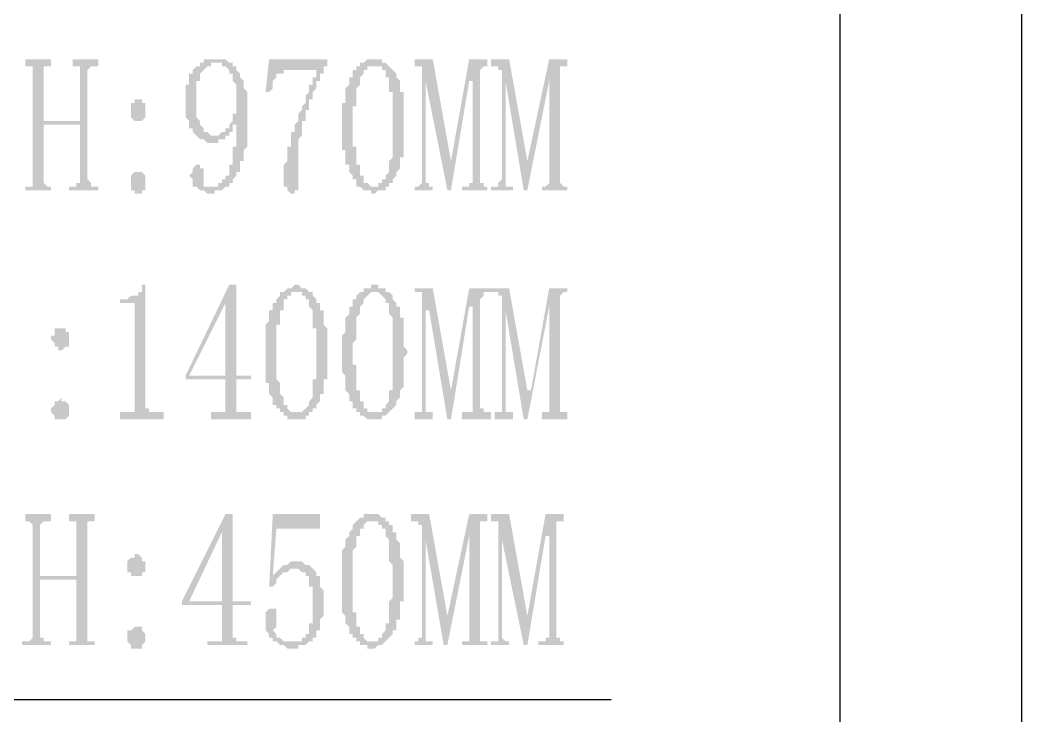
# Model space of a CAD drawing. Header units: inches. Extents: x 11 to 286, y 6 to 196.
# Drawn here: x 152.22 to 163.89, y 134.36 to 142.46 of the extents above; entities that cross this region are included whole.
import ezdxf

# ---------------------------------------------------------------- set-up
doc = ezdxf.new("R2010")
doc.units = ezdxf.units.IN
doc.header["$MEASUREMENT"] = 0
doc.layers.add('PDF_几何图形', color=7, linetype='Continuous')
doc.layers.add('PDF_实体填充', color=7, linetype='Continuous', true_color=0xffffff)

msp = doc.modelspace()

# ---------------------------------------------------------------- hatches: boundary and pattern name
at = {"layer": 'PDF_实体填充', "transparency": 33554559}
for points in [[(153.007, 140.603), (153.049, 140.561), (153.049, 140.518), (153.091, 140.518), (153.134, 140.518), (153.134, 140.476), (152.795, 140.476), (152.795, 140.518), (152.837, 140.518), (152.88, 140.518), (152.88, 140.561), (152.922, 140.561), (152.922, 140.603), (152.922, 141.238), (152.499, 141.238), (152.499, 140.603), (152.499, 140.561), (152.541, 140.518), (152.583, 140.518), (152.583, 140.476), (152.287, 140.476), (152.287, 140.518), (152.329, 140.518), (152.372, 140.518), (152.372, 140.561), (152.372, 140.603), (152.372, 141.873), (152.372, 141.915), (152.329, 141.915), (152.287, 141.915), (152.287, 142), (152.583, 142), (152.583, 141.915), (152.541, 141.915), (152.499, 141.915), (152.499, 141.873), (152.499, 141.28), (152.922, 141.28), (152.922, 141.873), (152.922, 141.915), (152.88, 141.915), (152.837, 141.915), (152.837, 142), (153.134, 142), (153.134, 141.915), (153.091, 141.915), (153.049, 141.915), (153.007, 141.873)], [(155.801, 141.915), (155.758, 141.915), (155.758, 141.873), (155.758, 141.831), (155.716, 141.831), (155.716, 141.788), (155.716, 141.746), (155.674, 141.746), (155.674, 141.704), (155.674, 141.661), (155.631, 141.619), (155.631, 141.577), (155.631, 141.534), (155.589, 141.534), (155.589, 141.492), (155.589, 141.45), (155.589, 141.407), (155.547, 141.407), (155.547, 141.365), (155.547, 141.323), (155.547, 141.28), (155.504, 141.28), (155.504, 141.238), (155.504, 141.196), (155.504, 141.153), (155.504, 141.111), (155.462, 141.069), (155.462, 141.026), (155.462, 140.984), (155.462, 140.942), (155.462, 140.899), (155.462, 140.857), (155.462, 140.815), (155.462, 140.772), (155.462, 140.73), (155.462, 140.688), (155.462, 140.645), (155.462, 140.603), (155.462, 140.561), (155.462, 140.518), (155.462, 140.476), (155.42, 140.476), (155.42, 140.434), (155.377, 140.434), (155.335, 140.476), (155.335, 140.518), (155.293, 140.518), (155.293, 140.561), (155.293, 140.603), (155.293, 140.645), (155.293, 140.688), (155.293, 140.73), (155.293, 140.772), (155.335, 140.815), (155.335, 140.857), (155.335, 140.899), (155.335, 140.942), (155.335, 140.984), (155.377, 140.984), (155.377, 141.026), (155.377, 141.069), (155.377, 141.111), (155.377, 141.153), (155.42, 141.153), (155.42, 141.196), (155.42, 141.238), (155.462, 141.28), (155.462, 141.323), (155.462, 141.365), (155.504, 141.407), (155.504, 141.45), (155.547, 141.492), (155.547, 141.534), (155.547, 141.577), (155.589, 141.619), (155.589, 141.661), (155.589, 141.704), (155.631, 141.704), (155.631, 141.746), (155.631, 141.788), (155.674, 141.788), (155.674, 141.831), (155.674, 141.873), (155.335, 141.873), (155.293, 141.873), (155.293, 141.831), (155.25, 141.831), (155.208, 141.831), (155.208, 141.788), (155.166, 141.746), (155.166, 141.704), (155.166, 141.661), (155.123, 141.619), (155.081, 141.619), (155.123, 142), (155.801, 142)], [(157.579, 140.603), (157.579, 140.561), (157.621, 140.561), (157.621, 140.518), (157.663, 140.518), (157.663, 140.476), (157.367, 140.476), (157.367, 140.518), (157.409, 140.518), (157.452, 140.518), (157.452, 140.561), (157.494, 140.561), (157.494, 140.603), (157.494, 141.746), (157.452, 141.746), (157.24, 140.476), (157.198, 140.476), (156.944, 141.746), (156.944, 140.603), (156.944, 140.561), (156.986, 140.561), (156.986, 140.518), (157.028, 140.518), (157.028, 140.476), (156.817, 140.476), (156.817, 140.518), (156.859, 140.518), (156.901, 140.561), (156.901, 140.603), (156.901, 141.873), (156.901, 141.915), (156.859, 141.915), (156.817, 141.915), (156.817, 142), (157.028, 142), (157.24, 140.815), (157.452, 142), (157.663, 142), (157.663, 141.915), (157.621, 141.915), (157.579, 141.873)], [(158.51, 140.603), (158.51, 140.561), (158.552, 140.518), (158.595, 140.518), (158.595, 140.476), (158.298, 140.476), (158.298, 140.518), (158.341, 140.518), (158.383, 140.561), (158.383, 140.603), (158.383, 141.746), (158.129, 140.476), (158.087, 140.476), (157.875, 141.746), (157.875, 140.603), (157.875, 140.561), (157.875, 140.518), (157.917, 140.518), (157.96, 140.518), (157.96, 140.476), (157.706, 140.476), (157.706, 140.518), (157.748, 140.518), (157.79, 140.518), (157.79, 140.561), (157.833, 140.603), (157.833, 141.873), (157.79, 141.873), (157.79, 141.915), (157.748, 141.915), (157.706, 141.915), (157.706, 142), (157.917, 142), (158.129, 140.815), (158.383, 142), (158.595, 142), (158.595, 141.915), (158.552, 141.915), (158.51, 141.915), (158.51, 141.873)], [(153.684, 139.375), (153.684, 138.021), (153.684, 137.978), (153.684, 137.936), (153.726, 137.936), (153.726, 137.894), (153.769, 137.894), (153.811, 137.894), (153.896, 137.894), (153.896, 137.809), (153.388, 137.809), (153.388, 137.894), (153.43, 137.894), (153.472, 137.894), (153.515, 137.894), (153.557, 137.894), (153.557, 137.936), (153.557, 137.978), (153.557, 138.021), (153.557, 139.079), (153.557, 139.121), (153.557, 139.164), (153.515, 139.164), (153.388, 139.164), (153.388, 139.206), (153.43, 139.206), (153.472, 139.206), (153.515, 139.248), (153.557, 139.248), (153.599, 139.248), (153.599, 139.291), (153.642, 139.291), (153.642, 139.333), (153.642, 139.375)], [(157.579, 137.936), (157.621, 137.936), (157.621, 137.894), (157.663, 137.894), (157.706, 137.894), (157.706, 137.809), (157.367, 137.809), (157.367, 137.894), (157.409, 137.894), (157.452, 137.894), (157.494, 137.894), (157.494, 137.936), (157.494, 139.121), (157.452, 139.121), (157.24, 137.809), (157.198, 137.809), (156.986, 139.079), (156.944, 139.079), (156.944, 137.936), (156.944, 137.894), (156.986, 137.894), (157.028, 137.894), (157.028, 137.809), (156.817, 137.809), (156.817, 137.894), (156.859, 137.894), (156.901, 137.894), (156.901, 137.936), (156.901, 139.206), (156.901, 139.248), (156.901, 139.291), (156.859, 139.291), (156.817, 139.291), (156.817, 139.333), (157.028, 139.333), (157.24, 138.148), (157.452, 139.333), (157.706, 139.333), (157.706, 139.291), (157.663, 139.291), (157.621, 139.291), (157.621, 139.248), (157.579, 139.206)], [(158.51, 137.936), (158.51, 137.894), (158.552, 137.894), (158.595, 137.894), (158.595, 137.809), (158.298, 137.809), (158.298, 137.894), (158.341, 137.894), (158.383, 137.894), (158.383, 137.936), (158.383, 139.121), (158.129, 137.809), (158.087, 137.809), (157.875, 139.079), (157.875, 137.936), (157.875, 137.894), (157.917, 137.894), (157.96, 137.894), (157.96, 137.809), (157.748, 137.809), (157.748, 137.894), (157.79, 137.894), (157.833, 137.894), (157.833, 137.936), (157.833, 139.206), (157.833, 139.248), (157.79, 139.248), (157.79, 139.291), (157.748, 139.291), (157.706, 139.291), (157.706, 139.333), (157.917, 139.333), (158.129, 138.148), (158.171, 138.148), (158.383, 139.333), (158.595, 139.333), (158.595, 139.291), (158.552, 139.291), (158.51, 139.248), (158.51, 139.206)], [(153.007, 135.311), (153.007, 135.269), (153.007, 135.227), (153.049, 135.227), (153.091, 135.227), (153.091, 135.184), (152.795, 135.184), (152.795, 135.227), (152.837, 135.227), (152.88, 135.227), (152.88, 135.269), (152.88, 135.311), (152.88, 135.946), (152.456, 135.946), (152.456, 135.311), (152.456, 135.269), (152.499, 135.269), (152.499, 135.227), (152.541, 135.227), (152.583, 135.227), (152.583, 135.184), (152.245, 135.184), (152.245, 135.227), (152.287, 135.227), (152.329, 135.227), (152.372, 135.269), (152.372, 135.311), (152.372, 136.581), (152.329, 136.624), (152.287, 136.624), (152.287, 136.708), (152.583, 136.708), (152.583, 136.624), (152.541, 136.624), (152.499, 136.624), (152.456, 136.581), (152.456, 135.989), (152.88, 135.989), (152.88, 136.581), (152.88, 136.624), (152.837, 136.624), (152.795, 136.624), (152.795, 136.708), (153.091, 136.708), (153.091, 136.624), (153.049, 136.624), (153.007, 136.624), (153.007, 136.581)], [(155.462, 136.158), (155.504, 136.158), (155.547, 136.116), (155.589, 136.116), (155.631, 136.073), (155.674, 136.031), (155.674, 135.989), (155.716, 135.989), (155.716, 135.946), (155.716, 135.904), (155.716, 135.862), (155.758, 135.819), (155.758, 135.777), (155.758, 135.735), (155.758, 135.692), (155.758, 135.65), (155.758, 135.608), (155.758, 135.565), (155.758, 135.523), (155.716, 135.481), (155.716, 135.438), (155.716, 135.396), (155.716, 135.354), (155.674, 135.354), (155.674, 135.311), (155.674, 135.269), (155.631, 135.269), (155.631, 135.227), (155.589, 135.227), (155.547, 135.184), (155.504, 135.184), (155.462, 135.184), (155.462, 135.142), (155.42, 135.142), (155.377, 135.142), (155.335, 135.142), (155.293, 135.184), (155.25, 135.184), (155.208, 135.227), (155.166, 135.227), (155.166, 135.269), (155.123, 135.269), (155.123, 135.311), (155.081, 135.354), (155.081, 135.396), (155.081, 135.438), (155.081, 135.481), (155.081, 135.523), (155.081, 135.565), (155.123, 135.608), (155.166, 135.608), (155.208, 135.608), (155.208, 135.565), (155.208, 135.523), (155.208, 135.481), (155.208, 135.438), (155.208, 135.396), (155.166, 135.354), (155.208, 135.311), (155.208, 135.269), (155.25, 135.269), (155.293, 135.227), (155.335, 135.227), (155.377, 135.227), (155.42, 135.227), (155.462, 135.227), (155.504, 135.227), (155.504, 135.269), (155.547, 135.269), (155.547, 135.311), (155.589, 135.311), (155.589, 135.354), (155.589, 135.396), (155.589, 135.438), (155.631, 135.438), (155.631, 135.481), (155.631, 135.523), (155.631, 135.565), (155.631, 135.608), (155.631, 135.65), (155.631, 135.692), (155.631, 135.735), (155.631, 135.777), (155.631, 135.819), (155.631, 135.862), (155.589, 135.862), (155.589, 135.904), (155.589, 135.946), (155.589, 135.989), (155.547, 135.989), (155.547, 136.031), (155.504, 136.031), (155.462, 136.073), (155.42, 136.073), (155.377, 136.073), (155.335, 136.031), (155.293, 136.031), (155.25, 135.989), (155.208, 135.946), (155.208, 135.904), (155.166, 135.862), (155.123, 135.862), (155.166, 136.708), (155.716, 136.708), (155.716, 136.539), (155.208, 136.539), (155.166, 135.989), (155.208, 136.031), (155.25, 136.073), (155.293, 136.116), (155.335, 136.116), (155.377, 136.158), (155.42, 136.158)], [(157.579, 135.311), (157.579, 135.269), (157.579, 135.227), (157.621, 135.227), (157.663, 135.227), (157.663, 135.184), (157.367, 135.184), (157.367, 135.227), (157.409, 135.227), (157.452, 135.227), (157.452, 135.269), (157.452, 135.311), (157.452, 136.454), (157.198, 135.184), (157.155, 135.184), (156.944, 136.412), (156.944, 135.311), (156.944, 135.269), (156.944, 135.227), (156.986, 135.227), (157.028, 135.227), (157.028, 135.184), (156.817, 135.184), (156.817, 135.227), (156.859, 135.227), (156.859, 135.269), (156.901, 135.269), (156.901, 135.311), (156.901, 136.581), (156.859, 136.581), (156.859, 136.624), (156.817, 136.624), (156.774, 136.624), (156.774, 136.708), (156.986, 136.708), (157.198, 135.523), (157.452, 136.708), (157.663, 136.708), (157.663, 136.624), (157.621, 136.624), (157.579, 136.624), (157.579, 136.581)], [(158.468, 135.311), (158.468, 135.269), (158.51, 135.269), (158.51, 135.227), (158.552, 135.227), (158.552, 135.184), (158.256, 135.184), (158.256, 135.227), (158.298, 135.227), (158.341, 135.227), (158.341, 135.269), (158.383, 135.269), (158.383, 135.311), (158.383, 136.454), (158.341, 136.454), (158.129, 135.184), (158.087, 135.184), (157.833, 136.412), (157.833, 135.311), (157.833, 135.269), (157.875, 135.227), (157.917, 135.227), (157.917, 135.184), (157.706, 135.184), (157.706, 135.227), (157.748, 135.227), (157.79, 135.227), (157.79, 135.269), (157.79, 135.311), (157.79, 136.581), (157.79, 136.624), (157.748, 136.624), (157.706, 136.624), (157.706, 136.708), (157.917, 136.708), (158.129, 135.523), (158.341, 136.708), (158.552, 136.708), (158.552, 136.624), (158.51, 136.624), (158.468, 136.624), (158.468, 136.581)]]:
    msp.add_hatch(color=7, dxfattribs=at).paths.add_polyline_path(points, flags=0)
h = msp.add_hatch(color=7, dxfattribs=at)
h.paths.add_polyline_path([(154.277, 141.534), (154.277, 141.492), (154.277, 141.45), (154.277, 141.45), (154.277, 141.407), (154.277, 141.407), (154.277, 141.365), (154.277, 141.365), (154.277, 141.323), (154.277, 141.323), (154.319, 141.28), (154.319, 141.28), (154.319, 141.238), (154.319, 141.238), (154.319, 141.238), (154.361, 141.196), (154.361, 141.196), (154.361, 141.153), (154.361, 141.153), (154.404, 141.153), (154.404, 141.153), (154.446, 141.111), (154.446, 141.111), (154.446, 141.111), (154.488, 141.111), (154.488, 141.111), (154.488, 141.111), (154.531, 141.111), (154.531, 141.111), (154.531, 141.111), (154.573, 141.153), (154.573, 141.153), (154.573, 141.153), (154.615, 141.153), (154.615, 141.196), (154.615, 141.196), (154.658, 141.196), (154.658, 141.238), (154.658, 141.238), (154.7, 141.28), (154.7, 141.28), (154.7, 141.323), (154.7, 141.323), (154.7, 141.365), (154.742, 141.365), (154.742, 141.407), (154.742, 141.407), (154.742, 141.407), (154.742, 141.45), (154.742, 141.45), (154.742, 141.492), (154.742, 141.492), (154.742, 141.534), (154.742, 141.534), (154.742, 141.577), (154.742, 141.619), (154.742, 141.619), (154.742, 141.661), (154.742, 141.661), (154.742, 141.704), (154.742, 141.704), (154.7, 141.746), (154.7, 141.746), (154.7, 141.788), (154.7, 141.788), (154.7, 141.788), (154.7, 141.831), (154.658, 141.831), (154.658, 141.873), (154.658, 141.873), (154.658, 141.873), (154.615, 141.915), (154.615, 141.915), (154.615, 141.915), (154.573, 141.915), (154.573, 141.915), (154.573, 141.958), (154.531, 141.958), (154.531, 141.958), (154.488, 141.958), (154.488, 141.958), (154.446, 141.958), (154.446, 141.915), (154.446, 141.915), (154.404, 141.915), (154.404, 141.915), (154.404, 141.915), (154.361, 141.873), (154.361, 141.873), (154.361, 141.873), (154.319, 141.831), (154.319, 141.831), (154.319, 141.831), (154.319, 141.831), (154.319, 141.788), (154.319, 141.788), (154.319, 141.746), (154.277, 141.746), (154.277, 141.704), (154.277, 141.704), (154.277, 141.661), (154.277, 141.661), (154.277, 141.619), (154.277, 141.619), (154.277, 141.577), (154.277, 141.534), (154.277, 141.534), (154.277, 141.534), (154.277, 141.534)], flags=0)
h.paths.add_polyline_path([(154.446, 141.026), (154.446, 141.026), (154.404, 141.026), (154.404, 141.026), (154.404, 141.026), (154.361, 141.069), (154.361, 141.069), (154.319, 141.069), (154.319, 141.069), (154.319, 141.069), (154.277, 141.111), (154.277, 141.111), (154.277, 141.111), (154.234, 141.153), (154.234, 141.153), (154.234, 141.153), (154.234, 141.153), (154.234, 141.196), (154.192, 141.196), (154.192, 141.196), (154.192, 141.238), (154.192, 141.238), (154.192, 141.28), (154.192, 141.28), (154.15, 141.323), (154.15, 141.323), (154.15, 141.365), (154.15, 141.365), (154.15, 141.407), (154.15, 141.407), (154.15, 141.45), (154.15, 141.492), (154.15, 141.492), (154.15, 141.492), (154.15, 141.534), (154.15, 141.577), (154.15, 141.577), (154.15, 141.619), (154.15, 141.619), (154.15, 141.661), (154.15, 141.661), (154.15, 141.704), (154.192, 141.704), (154.192, 141.746), (154.192, 141.746), (154.192, 141.788), (154.192, 141.788), (154.192, 141.831), (154.234, 141.831), (154.234, 141.831), (154.234, 141.873), (154.234, 141.873), (154.234, 141.873), (154.277, 141.915), (154.277, 141.915), (154.277, 141.915), (154.319, 141.915), (154.319, 141.958), (154.319, 141.958), (154.361, 141.958), (154.361, 141.958), (154.361, 142), (154.404, 142), (154.404, 142), (154.446, 142), (154.446, 142), (154.488, 142), (154.488, 142), (154.488, 142), (154.531, 142), (154.531, 142), (154.573, 142), (154.573, 142), (154.573, 142), (154.615, 142), (154.615, 142), (154.658, 141.958), (154.658, 141.958), (154.658, 141.958), (154.7, 141.958), (154.7, 141.915), (154.7, 141.915), (154.742, 141.915), (154.742, 141.873), (154.742, 141.873), (154.742, 141.873), (154.785, 141.831), (154.785, 141.831), (154.785, 141.831), (154.785, 141.788), (154.785, 141.788), (154.827, 141.746), (154.827, 141.746), (154.827, 141.746), (154.827, 141.704), (154.827, 141.704), (154.827, 141.661), (154.827, 141.661), (154.869, 141.619), (154.869, 141.619), (154.869, 141.577), (154.869, 141.577), (154.869, 141.534), (154.869, 141.534), (154.869, 141.492), (154.869, 141.45), (154.869, 141.45), (154.869, 141.407), (154.869, 141.407), (154.869, 141.365), (154.869, 141.323), (154.869, 141.323), (154.869, 141.28), (154.869, 141.28), (154.869, 141.238), (154.869, 141.196), (154.869, 141.196), (154.869, 141.153), (154.869, 141.153), (154.869, 141.111), (154.869, 141.069), (154.869, 141.069), (154.869, 141.026), (154.869, 141.026), (154.869, 140.984), (154.869, 140.984), (154.827, 140.942), (154.827, 140.942), (154.827, 140.899), (154.827, 140.899), (154.827, 140.857), (154.827, 140.857), (154.827, 140.815), (154.827, 140.815), (154.785, 140.815), (154.785, 140.772), (154.785, 140.772), (154.785, 140.73), (154.785, 140.73), (154.785, 140.688), (154.785, 140.688), (154.742, 140.688), (154.742, 140.645), (154.742, 140.645), (154.7, 140.603), (154.7, 140.603), (154.7, 140.603), (154.7, 140.561), (154.658, 140.561), (154.658, 140.561), (154.658, 140.518), (154.615, 140.518), (154.615, 140.518), (154.615, 140.518), (154.573, 140.476), (154.573, 140.476), (154.573, 140.476), (154.531, 140.476), (154.531, 140.476), (154.488, 140.476), (154.488, 140.476), (154.488, 140.434), (154.446, 140.434), (154.446, 140.434), (154.446, 140.434), (154.404, 140.434), (154.404, 140.434), (154.361, 140.476), (154.361, 140.476), (154.361, 140.476), (154.319, 140.476), (154.319, 140.476), (154.319, 140.476), (154.277, 140.518), (154.277, 140.518), (154.277, 140.518), (154.234, 140.518), (154.234, 140.561), (154.234, 140.561), (154.234, 140.603), (154.234, 140.603), (154.192, 140.645), (154.192, 140.645), (154.192, 140.645), (154.234, 140.688), (154.234, 140.688), (154.234, 140.73), (154.234, 140.73), (154.234, 140.73), (154.234, 140.73), (154.277, 140.772), (154.277, 140.772), (154.319, 140.772), (154.319, 140.73), (154.319, 140.73), (154.361, 140.73), (154.361, 140.688), (154.361, 140.688), (154.361, 140.645), (154.361, 140.645), (154.361, 140.603), (154.361, 140.603), (154.361, 140.561), (154.361, 140.561), (154.361, 140.561), (154.361, 140.518), (154.404, 140.518), (154.404, 140.518), (154.446, 140.518), (154.446, 140.518), (154.446, 140.518), (154.446, 140.518), (154.488, 140.518), (154.488, 140.518), (154.531, 140.518), (154.531, 140.518), (154.531, 140.561), (154.573, 140.561), (154.573, 140.561), (154.573, 140.561), (154.573, 140.603), (154.615, 140.603), (154.615, 140.645), (154.615, 140.645), (154.658, 140.645), (154.658, 140.688), (154.658, 140.688), (154.658, 140.688), (154.658, 140.73), (154.658, 140.73), (154.658, 140.73), (154.658, 140.772), (154.7, 140.772), (154.7, 140.815), (154.7, 140.815), (154.7, 140.857), (154.7, 140.857), (154.7, 140.857), (154.7, 140.899), (154.7, 140.899), (154.7, 140.942), (154.7, 140.984), (154.742, 140.984), (154.742, 141.026), (154.742, 141.026), (154.742, 141.069), (154.742, 141.069), (154.742, 141.111), (154.742, 141.153), (154.742, 141.153), (154.742, 141.196), (154.742, 141.238), (154.742, 141.238), (154.742, 141.28), (154.742, 141.28), (154.742, 141.238), (154.7, 141.238), (154.7, 141.196), (154.7, 141.196), (154.7, 141.153), (154.658, 141.153), (154.658, 141.153), (154.658, 141.111), (154.658, 141.111), (154.615, 141.111), (154.615, 141.069), (154.615, 141.069), (154.573, 141.069), (154.573, 141.069), (154.531, 141.069), (154.531, 141.026), (154.531, 141.026), (154.488, 141.026), (154.488, 141.026), (154.446, 141.026), (154.446, 141.026), (154.446, 141.026)], flags=0)
h = msp.add_hatch(color=7, dxfattribs=at)
h.paths.add_polyline_path([(156.351, 141.915), (156.309, 141.915), (156.309, 141.915), (156.309, 141.915), (156.266, 141.915), (156.266, 141.915), (156.266, 141.915), (156.266, 141.873), (156.224, 141.873), (156.224, 141.873), (156.224, 141.831), (156.224, 141.831), (156.182, 141.788), (156.182, 141.746), (156.182, 141.746), (156.182, 141.746), (156.182, 141.704), (156.182, 141.704), (156.139, 141.661), (156.139, 141.661), (156.139, 141.619), (156.139, 141.619), (156.139, 141.619), (156.139, 141.577), (156.139, 141.577), (156.139, 141.534), (156.139, 141.492), (156.139, 141.492), (156.139, 141.45), (156.097, 141.45), (156.097, 141.407), (156.097, 141.407), (156.097, 141.365), (156.097, 141.365), (156.097, 141.323), (156.097, 141.28), (156.097, 141.28), (156.097, 141.238), (156.097, 141.238), (156.097, 141.196), (156.097, 141.196), (156.097, 141.153), (156.097, 141.111), (156.097, 141.111), (156.097, 141.069), (156.097, 141.026), (156.097, 141.026), (156.097, 140.984), (156.139, 140.984), (156.139, 140.942), (156.139, 140.942), (156.139, 140.899), (156.139, 140.899), (156.139, 140.857), (156.139, 140.857), (156.139, 140.815), (156.139, 140.815), (156.139, 140.772), (156.139, 140.772), (156.182, 140.772), (156.182, 140.73), (156.182, 140.73), (156.182, 140.73), (156.182, 140.688), (156.182, 140.645), (156.224, 140.645), (156.224, 140.603), (156.224, 140.603), (156.224, 140.561), (156.266, 140.561), (156.266, 140.561), (156.266, 140.561), (156.309, 140.518), (156.309, 140.518), (156.309, 140.518), (156.351, 140.518), (156.351, 140.518), (156.351, 140.518), (156.351, 140.518), (156.393, 140.518), (156.393, 140.518), (156.393, 140.561), (156.436, 140.561), (156.436, 140.561), (156.436, 140.603), (156.478, 140.603), (156.478, 140.603), (156.478, 140.645), (156.478, 140.645), (156.52, 140.688), (156.52, 140.73), (156.52, 140.73), (156.52, 140.73), (156.52, 140.772), (156.52, 140.772), (156.52, 140.815), (156.52, 140.815), (156.52, 140.815), (156.563, 140.857), (156.563, 140.857), (156.563, 140.899), (156.563, 140.899), (156.563, 140.942), (156.563, 140.942), (156.563, 140.984), (156.563, 141.026), (156.563, 141.026), (156.563, 141.069), (156.563, 141.069), (156.563, 141.111), (156.563, 141.153), (156.563, 141.153), (156.563, 141.196), (156.563, 141.238), (156.563, 141.238), (156.563, 141.28), (156.563, 141.28), (156.563, 141.323), (156.563, 141.323), (156.563, 141.365), (156.563, 141.407), (156.563, 141.407), (156.563, 141.45), (156.563, 141.45), (156.563, 141.492), (156.563, 141.492), (156.563, 141.534), (156.563, 141.534), (156.563, 141.577), (156.563, 141.577), (156.563, 141.619), (156.52, 141.619), (156.52, 141.661), (156.52, 141.661), (156.52, 141.704), (156.52, 141.704), (156.52, 141.746), (156.52, 141.746), (156.52, 141.746), (156.52, 141.788), (156.478, 141.788), (156.478, 141.831), (156.478, 141.831), (156.478, 141.873), (156.436, 141.873), (156.436, 141.873), (156.436, 141.915), (156.436, 141.915), (156.393, 141.915), (156.393, 141.915), (156.393, 141.915), (156.351, 141.915), (156.351, 141.915), (156.351, 141.915), (156.351, 141.915)], flags=0)
h.paths.add_polyline_path([(156.351, 140.434), (156.309, 140.434), (156.309, 140.434), (156.309, 140.476), (156.266, 140.476), (156.266, 140.476), (156.266, 140.476), (156.224, 140.476), (156.224, 140.476), (156.182, 140.518), (156.182, 140.518), (156.182, 140.518), (156.139, 140.518), (156.139, 140.561), (156.139, 140.561), (156.139, 140.603), (156.097, 140.603), (156.097, 140.645), (156.097, 140.645), (156.097, 140.645), (156.055, 140.688), (156.055, 140.688), (156.055, 140.688), (156.055, 140.73), (156.055, 140.73), (156.055, 140.772), (156.012, 140.772), (156.012, 140.815), (156.012, 140.815), (156.012, 140.815), (156.012, 140.857), (156.012, 140.857), (156.012, 140.899), (156.012, 140.899), (156.012, 140.942), (155.97, 140.942), (155.97, 140.984), (155.97, 141.026), (155.97, 141.026), (155.97, 141.069), (155.97, 141.069), (155.97, 141.111), (155.97, 141.153), (155.97, 141.153), (155.97, 141.196), (155.97, 141.196), (155.97, 141.238), (155.97, 141.28), (155.97, 141.28), (155.97, 141.323), (155.97, 141.323), (155.97, 141.365), (155.97, 141.407), (155.97, 141.407), (155.97, 141.45), (155.97, 141.45), (155.97, 141.492), (156.012, 141.492), (156.012, 141.534), (156.012, 141.534), (156.012, 141.577), (156.012, 141.577), (156.012, 141.619), (156.012, 141.619), (156.012, 141.661), (156.012, 141.661), (156.055, 141.704), (156.055, 141.704), (156.055, 141.746), (156.055, 141.746), (156.055, 141.746), (156.055, 141.788), (156.097, 141.788), (156.097, 141.831), (156.097, 141.831), (156.097, 141.873), (156.139, 141.873), (156.139, 141.873), (156.139, 141.915), (156.182, 141.915), (156.182, 141.915), (156.182, 141.958), (156.182, 141.958), (156.224, 141.958), (156.224, 141.958), (156.266, 142), (156.266, 142), (156.266, 142), (156.309, 142), (156.309, 142), (156.309, 142), (156.351, 142), (156.351, 142), (156.393, 142), (156.393, 142), (156.393, 142), (156.436, 142), (156.436, 142), (156.436, 141.958), (156.478, 141.958), (156.478, 141.958), (156.478, 141.958), (156.52, 141.915), (156.52, 141.915), (156.52, 141.915), (156.563, 141.873), (156.563, 141.873), (156.563, 141.873), (156.605, 141.831), (156.605, 141.831), (156.605, 141.788), (156.605, 141.788), (156.605, 141.788), (156.647, 141.746), (156.647, 141.746), (156.647, 141.704), (156.647, 141.704), (156.647, 141.661), (156.647, 141.661), (156.647, 141.661), (156.647, 141.619), (156.69, 141.619), (156.69, 141.577), (156.69, 141.577), (156.69, 141.534), (156.69, 141.534), (156.69, 141.492), (156.69, 141.45), (156.69, 141.45), (156.69, 141.407), (156.69, 141.407), (156.69, 141.365), (156.69, 141.323), (156.69, 141.323), (156.69, 141.28), (156.69, 141.28), (156.69, 141.238), (156.69, 141.238), (156.69, 141.196), (156.69, 141.196), (156.69, 141.153), (156.69, 141.111), (156.69, 141.111), (156.69, 141.069), (156.69, 141.069), (156.69, 141.026), (156.69, 140.984), (156.69, 140.984), (156.69, 140.942), (156.69, 140.942), (156.69, 140.899), (156.69, 140.899), (156.69, 140.857), (156.647, 140.857), (156.647, 140.815), (156.647, 140.815), (156.647, 140.772), (156.647, 140.772), (156.647, 140.73), (156.647, 140.73), (156.647, 140.73), (156.605, 140.688), (156.605, 140.688), (156.605, 140.688), (156.605, 140.645), (156.605, 140.645), (156.563, 140.603), (156.563, 140.603), (156.563, 140.603), (156.563, 140.561), (156.52, 140.561), (156.52, 140.518), (156.52, 140.518), (156.478, 140.518), (156.478, 140.518), (156.478, 140.476), (156.436, 140.476), (156.436, 140.476), (156.436, 140.476), (156.393, 140.476), (156.393, 140.476), (156.351, 140.434), (156.351, 140.434), (156.351, 140.434), (156.351, 140.434), (156.351, 140.434)], flags=0)
h = msp.add_hatch(color=7, dxfattribs=at)
h.paths.add_polyline_path([(153.684, 141.407), (153.684, 141.365), (153.684, 141.365), (153.684, 141.323), (153.684, 141.323), (153.684, 141.323), (153.642, 141.28), (153.642, 141.28), (153.642, 141.28), (153.599, 141.28), (153.599, 141.28), (153.599, 141.28), (153.557, 141.28), (153.557, 141.28), (153.515, 141.323), (153.515, 141.323), (153.515, 141.323), (153.515, 141.365), (153.515, 141.365), (153.515, 141.407), (153.515, 141.407), (153.515, 141.407), (153.515, 141.45), (153.515, 141.45), (153.515, 141.492), (153.515, 141.492), (153.557, 141.492), (153.557, 141.534), (153.557, 141.534), (153.599, 141.534), (153.599, 141.534), (153.599, 141.534), (153.642, 141.534), (153.642, 141.492), (153.684, 141.492), (153.684, 141.492), (153.684, 141.492), (153.684, 141.45), (153.684, 141.45), (153.684, 141.407), (153.684, 141.407), (153.684, 141.407)], flags=0)
h.paths.add_polyline_path([(153.684, 140.561), (153.684, 140.561), (153.684, 140.518), (153.684, 140.518), (153.684, 140.476), (153.684, 140.476), (153.642, 140.476), (153.642, 140.434), (153.642, 140.434), (153.599, 140.434), (153.599, 140.434), (153.599, 140.434), (153.557, 140.434), (153.557, 140.476), (153.515, 140.476), (153.515, 140.476), (153.515, 140.476), (153.515, 140.518), (153.515, 140.518), (153.515, 140.561), (153.515, 140.561), (153.515, 140.603), (153.515, 140.603), (153.515, 140.645), (153.515, 140.645), (153.515, 140.645), (153.557, 140.688), (153.557, 140.688), (153.557, 140.688), (153.599, 140.688), (153.599, 140.688), (153.599, 140.688), (153.642, 140.688), (153.642, 140.688), (153.684, 140.645), (153.684, 140.645), (153.684, 140.645), (153.684, 140.603), (153.684, 140.603), (153.684, 140.561), (153.684, 140.561), (153.684, 140.561), (153.684, 140.561)], flags=0)
h = msp.add_hatch(color=7, dxfattribs=at)
h.paths.add_polyline_path([(154.742, 137.978), (154.742, 137.978), (154.742, 137.936), (154.742, 137.936), (154.742, 137.894), (154.742, 137.894), (154.785, 137.894), (154.785, 137.894), (154.785, 137.894), (154.827, 137.894), (154.827, 137.894), (154.912, 137.894), (154.912, 137.809), (154.446, 137.809), (154.446, 137.894), (154.531, 137.894), (154.531, 137.894), (154.531, 137.894), (154.573, 137.894), (154.573, 137.894), (154.615, 137.894), (154.615, 137.936), (154.615, 137.936), (154.615, 137.936), (154.615, 137.978), (154.615, 137.978), (154.615, 138.275), (154.15, 138.275), (154.15, 138.317), (154.658, 139.375), (154.742, 139.375), (154.742, 138.317), (154.912, 138.317), (154.912, 138.275), (154.742, 138.275), (154.742, 137.978)], flags=0)
h.paths.add_polyline_path([(154.615, 139.164), (154.192, 138.317), (154.615, 138.317), (154.615, 139.164), (154.615, 139.164), (154.615, 139.164)], flags=0)
h = msp.add_hatch(color=7, dxfattribs=at)
h.paths.add_polyline_path([(155.42, 139.291), (155.42, 139.291), (155.42, 139.291), (155.377, 139.291), (155.377, 139.291), (155.377, 139.248), (155.377, 139.248), (155.335, 139.248), (155.335, 139.206), (155.335, 139.206), (155.293, 139.206), (155.293, 139.164), (155.293, 139.121), (155.293, 139.121), (155.293, 139.079), (155.25, 139.079), (155.25, 139.079), (155.25, 139.037), (155.25, 139.037), (155.25, 138.994), (155.25, 138.994), (155.25, 138.952), (155.25, 138.952), (155.25, 138.91), (155.208, 138.91), (155.208, 138.867), (155.208, 138.867), (155.208, 138.825), (155.208, 138.825), (155.208, 138.783), (155.208, 138.783), (155.208, 138.74), (155.208, 138.74), (155.208, 138.698), (155.208, 138.656), (155.208, 138.656), (155.208, 138.613), (155.208, 138.571), (155.208, 138.571), (155.208, 138.571), (155.208, 138.529), (155.208, 138.486), (155.208, 138.486), (155.208, 138.444), (155.208, 138.444), (155.208, 138.402), (155.208, 138.359), (155.208, 138.359), (155.208, 138.317), (155.208, 138.317), (155.208, 138.275), (155.208, 138.275), (155.25, 138.232), (155.25, 138.232), (155.25, 138.19), (155.25, 138.19), (155.25, 138.148), (155.25, 138.148), (155.25, 138.105), (155.25, 138.105), (155.25, 138.105), (155.293, 138.063), (155.293, 138.063), (155.293, 138.021), (155.293, 138.021), (155.293, 137.978), (155.335, 137.978), (155.335, 137.936), (155.335, 137.936), (155.335, 137.936), (155.377, 137.894), (155.377, 137.894), (155.377, 137.894), (155.42, 137.894), (155.42, 137.894), (155.42, 137.894), (155.42, 137.894), (155.462, 137.894), (155.462, 137.894), (155.504, 137.894), (155.504, 137.894), (155.504, 137.894), (155.504, 137.894), (155.547, 137.936), (155.547, 137.936), (155.547, 137.936), (155.589, 137.978), (155.589, 137.978), (155.589, 138.021), (155.589, 138.021), (155.631, 138.063), (155.631, 138.063), (155.631, 138.105), (155.631, 138.105), (155.631, 138.148), (155.631, 138.148), (155.631, 138.148), (155.631, 138.19), (155.631, 138.19), (155.631, 138.232), (155.631, 138.232), (155.631, 138.275), (155.674, 138.275), (155.674, 138.317), (155.674, 138.317), (155.674, 138.359), (155.674, 138.402), (155.674, 138.402), (155.674, 138.444), (155.674, 138.444), (155.674, 138.486), (155.674, 138.529), (155.674, 138.529), (155.674, 138.571), (155.674, 138.571), (155.674, 138.613), (155.674, 138.656), (155.674, 138.656), (155.674, 138.698), (155.674, 138.698), (155.674, 138.74), (155.674, 138.783), (155.674, 138.783), (155.674, 138.825), (155.674, 138.825), (155.674, 138.867), (155.631, 138.867), (155.631, 138.91), (155.631, 138.91), (155.631, 138.952), (155.631, 138.952), (155.631, 138.994), (155.631, 138.994), (155.631, 139.037), (155.631, 139.037), (155.631, 139.079), (155.631, 139.079), (155.631, 139.079), (155.631, 139.079), (155.589, 139.121), (155.589, 139.164), (155.589, 139.164), (155.589, 139.206), (155.547, 139.206), (155.547, 139.206), (155.547, 139.248), (155.547, 139.248), (155.504, 139.248), (155.504, 139.291), (155.504, 139.291), (155.462, 139.291), (155.462, 139.291), (155.462, 139.291), (155.42, 139.291), (155.42, 139.291)], flags=0)
h.paths.add_polyline_path([(155.42, 137.809), (155.42, 137.809), (155.42, 137.809), (155.377, 137.809), (155.377, 137.809), (155.377, 137.809), (155.335, 137.809), (155.335, 137.851), (155.335, 137.851), (155.293, 137.851), (155.293, 137.851), (155.293, 137.894), (155.25, 137.894), (155.25, 137.894), (155.25, 137.936), (155.208, 137.936), (155.208, 137.936), (155.208, 137.978), (155.166, 137.978), (155.166, 138.021), (155.166, 138.021), (155.166, 138.021), (155.166, 138.063), (155.166, 138.063), (155.123, 138.105), (155.123, 138.105), (155.123, 138.105), (155.123, 138.148), (155.123, 138.148), (155.123, 138.19), (155.123, 138.19), (155.123, 138.232), (155.081, 138.232), (155.081, 138.275), (155.081, 138.275), (155.081, 138.317), (155.081, 138.317), (155.081, 138.359), (155.081, 138.402), (155.081, 138.402), (155.081, 138.444), (155.081, 138.444), (155.081, 138.486), (155.081, 138.529), (155.081, 138.529), (155.081, 138.571), (155.081, 138.571), (155.081, 138.613), (155.081, 138.656), (155.081, 138.656), (155.081, 138.698), (155.081, 138.698), (155.081, 138.74), (155.081, 138.783), (155.081, 138.783), (155.081, 138.825), (155.081, 138.825), (155.081, 138.867), (155.081, 138.867), (155.081, 138.91), (155.081, 138.91), (155.123, 138.952), (155.123, 138.952), (155.123, 138.994), (155.123, 138.994), (155.123, 139.037), (155.123, 139.037), (155.123, 139.079), (155.166, 139.079), (155.166, 139.079), (155.166, 139.121), (155.166, 139.121), (155.166, 139.164), (155.208, 139.164), (155.208, 139.206), (155.208, 139.206), (155.208, 139.206), (155.25, 139.248), (155.25, 139.248), (155.25, 139.291), (155.293, 139.291), (155.293, 139.291), (155.293, 139.291), (155.335, 139.333), (155.335, 139.333), (155.335, 139.333), (155.377, 139.333), (155.377, 139.333), (155.377, 139.333), (155.42, 139.375), (155.42, 139.375), (155.42, 139.375), (155.462, 139.375), (155.462, 139.375), (155.504, 139.333), (155.504, 139.333), (155.504, 139.333), (155.547, 139.333), (155.547, 139.333), (155.547, 139.333), (155.589, 139.291), (155.589, 139.291), (155.589, 139.291), (155.631, 139.291), (155.631, 139.248), (155.631, 139.248), (155.674, 139.206), (155.674, 139.206), (155.674, 139.164), (155.716, 139.164), (155.716, 139.164), (155.716, 139.121), (155.716, 139.121), (155.716, 139.121), (155.716, 139.079), (155.758, 139.079), (155.758, 139.037), (155.758, 139.037), (155.758, 138.994), (155.758, 138.994), (155.758, 138.952), (155.758, 138.952), (155.758, 138.952), (155.758, 138.91), (155.801, 138.867), (155.801, 138.867), (155.801, 138.825), (155.801, 138.825), (155.801, 138.783), (155.801, 138.783), (155.801, 138.74), (155.801, 138.74), (155.801, 138.698), (155.801, 138.656), (155.801, 138.656), (155.801, 138.613), (155.801, 138.571), (155.801, 138.571), (155.801, 138.571), (155.801, 138.529), (155.801, 138.486), (155.801, 138.486), (155.801, 138.444), (155.801, 138.444), (155.801, 138.402), (155.801, 138.359), (155.801, 138.359), (155.801, 138.317), (155.801, 138.317), (155.801, 138.275), (155.758, 138.275), (155.758, 138.232), (155.758, 138.232), (155.758, 138.19), (155.758, 138.19), (155.758, 138.148), (155.758, 138.148), (155.758, 138.105), (155.758, 138.105), (155.716, 138.105), (155.716, 138.063), (155.716, 138.063), (155.716, 138.021), (155.716, 138.021), (155.716, 138.021), (155.674, 137.978), (155.674, 137.978), (155.674, 137.936), (155.674, 137.936), (155.631, 137.936), (155.631, 137.894), (155.631, 137.894), (155.589, 137.894), (155.589, 137.851), (155.589, 137.851), (155.547, 137.851), (155.547, 137.851), (155.547, 137.809), (155.504, 137.809), (155.504, 137.809), (155.504, 137.809), (155.462, 137.809), (155.462, 137.809), (155.42, 137.809), (155.42, 137.809), (155.42, 137.809)], flags=0)
h = msp.add_hatch(color=7, dxfattribs=at)
h.paths.add_polyline_path([(156.351, 139.291), (156.351, 139.291), (156.309, 139.291), (156.309, 139.291), (156.309, 139.291), (156.266, 139.248), (156.266, 139.248), (156.266, 139.248), (156.224, 139.206), (156.224, 139.206), (156.224, 139.206), (156.224, 139.164), (156.182, 139.121), (156.182, 139.121), (156.182, 139.079), (156.182, 139.079), (156.182, 139.079), (156.182, 139.037), (156.182, 139.037), (156.139, 138.994), (156.139, 138.994), (156.139, 138.952), (156.139, 138.952), (156.139, 138.91), (156.139, 138.91), (156.139, 138.867), (156.139, 138.867), (156.139, 138.825), (156.139, 138.825), (156.139, 138.783), (156.139, 138.783), (156.139, 138.74), (156.139, 138.74), (156.097, 138.698), (156.097, 138.656), (156.097, 138.656), (156.097, 138.613), (156.097, 138.571), (156.097, 138.571), (156.097, 138.571), (156.097, 138.529), (156.097, 138.486), (156.097, 138.486), (156.097, 138.444), (156.139, 138.444), (156.139, 138.402), (156.139, 138.359), (156.139, 138.359), (156.139, 138.317), (156.139, 138.317), (156.139, 138.275), (156.139, 138.275), (156.139, 138.232), (156.139, 138.232), (156.139, 138.19), (156.139, 138.19), (156.139, 138.148), (156.182, 138.148), (156.182, 138.105), (156.182, 138.105), (156.182, 138.105), (156.182, 138.063), (156.182, 138.063), (156.182, 138.021), (156.224, 138.021), (156.224, 137.978), (156.224, 137.978), (156.224, 137.936), (156.266, 137.936), (156.266, 137.936), (156.266, 137.894), (156.266, 137.894), (156.309, 137.894), (156.309, 137.894), (156.309, 137.894), (156.351, 137.894), (156.351, 137.894), (156.351, 137.894), (156.393, 137.894), (156.393, 137.894), (156.393, 137.894), (156.436, 137.894), (156.436, 137.894), (156.436, 137.936), (156.478, 137.936), (156.478, 137.936), (156.478, 137.978), (156.478, 137.978), (156.52, 138.021), (156.52, 138.021), (156.52, 138.063), (156.52, 138.063), (156.52, 138.105), (156.52, 138.105), (156.52, 138.148), (156.52, 138.148), (156.563, 138.148), (156.563, 138.19), (156.563, 138.19), (156.563, 138.232), (156.563, 138.232), (156.563, 138.275), (156.563, 138.275), (156.563, 138.317), (156.563, 138.317), (156.563, 138.359), (156.563, 138.402), (156.563, 138.402), (156.563, 138.444), (156.563, 138.444), (156.563, 138.486), (156.563, 138.529), (156.563, 138.529), (156.563, 138.571), (156.563, 138.571), (156.563, 138.613), (156.563, 138.656), (156.563, 138.656), (156.563, 138.698), (156.563, 138.698), (156.563, 138.74), (156.563, 138.783), (156.563, 138.783), (156.563, 138.825), (156.563, 138.825), (156.563, 138.867), (156.563, 138.867), (156.563, 138.91), (156.563, 138.91), (156.563, 138.952), (156.563, 138.952), (156.563, 138.994), (156.563, 138.994), (156.52, 139.037), (156.52, 139.037), (156.52, 139.079), (156.52, 139.079), (156.52, 139.079), (156.52, 139.079), (156.52, 139.121), (156.52, 139.164), (156.478, 139.164), (156.478, 139.206), (156.478, 139.206), (156.478, 139.206), (156.436, 139.248), (156.436, 139.248), (156.436, 139.248), (156.393, 139.291), (156.393, 139.291), (156.393, 139.291), (156.351, 139.291), (156.351, 139.291), (156.351, 139.291), (156.351, 139.291)], flags=0)
h.paths.add_polyline_path([(156.351, 137.809), (156.351, 137.809), (156.309, 137.809), (156.309, 137.809), (156.266, 137.809), (156.266, 137.809), (156.266, 137.809), (156.224, 137.851), (156.224, 137.851), (156.224, 137.851), (156.182, 137.851), (156.182, 137.894), (156.182, 137.894), (156.139, 137.894), (156.139, 137.936), (156.139, 137.936), (156.097, 137.936), (156.097, 137.978), (156.097, 137.978), (156.097, 138.021), (156.097, 138.021), (156.055, 138.021), (156.055, 138.063), (156.055, 138.063), (156.055, 138.105), (156.055, 138.105), (156.055, 138.105), (156.012, 138.148), (156.012, 138.148), (156.012, 138.19), (156.012, 138.19), (156.012, 138.232), (156.012, 138.232), (156.012, 138.275), (156.012, 138.275), (156.012, 138.317), (156.012, 138.317), (155.97, 138.359), (155.97, 138.402), (155.97, 138.402), (155.97, 138.444), (155.97, 138.444), (155.97, 138.486), (155.97, 138.529), (155.97, 138.529), (155.97, 138.571), (155.97, 138.571), (155.97, 138.613), (155.97, 138.656), (155.97, 138.656), (155.97, 138.698), (155.97, 138.698), (155.97, 138.74), (155.97, 138.783), (155.97, 138.783), (156.012, 138.825), (156.012, 138.825), (156.012, 138.867), (156.012, 138.867), (156.012, 138.91), (156.012, 138.91), (156.012, 138.952), (156.012, 138.952), (156.012, 138.994), (156.012, 138.994), (156.055, 139.037), (156.055, 139.037), (156.055, 139.079), (156.055, 139.079), (156.055, 139.079), (156.055, 139.121), (156.097, 139.121), (156.097, 139.164), (156.097, 139.164), (156.097, 139.206), (156.139, 139.206), (156.139, 139.206), (156.139, 139.248), (156.139, 139.248), (156.182, 139.291), (156.182, 139.291), (156.182, 139.291), (156.224, 139.291), (156.224, 139.333), (156.224, 139.333), (156.266, 139.333), (156.266, 139.333), (156.266, 139.333), (156.309, 139.333), (156.309, 139.375), (156.351, 139.375), (156.351, 139.375), (156.351, 139.375), (156.393, 139.375), (156.393, 139.333), (156.393, 139.333), (156.436, 139.333), (156.436, 139.333), (156.478, 139.333), (156.478, 139.333), (156.478, 139.291), (156.52, 139.291), (156.52, 139.291), (156.52, 139.291), (156.563, 139.248), (156.563, 139.248), (156.563, 139.206), (156.563, 139.206), (156.605, 139.164), (156.605, 139.164), (156.605, 139.164), (156.605, 139.121), (156.647, 139.121), (156.647, 139.121), (156.647, 139.079), (156.647, 139.079), (156.647, 139.037), (156.647, 139.037), (156.647, 138.994), (156.69, 138.994), (156.69, 138.952), (156.69, 138.952), (156.69, 138.952), (156.69, 138.91), (156.69, 138.867), (156.69, 138.867), (156.69, 138.825), (156.69, 138.825), (156.69, 138.783), (156.69, 138.783), (156.69, 138.74), (156.69, 138.74), (156.69, 138.698), (156.69, 138.656), (156.69, 138.656), (156.732, 138.613), (156.732, 138.571), (156.732, 138.571), (156.732, 138.571), (156.69, 138.529), (156.69, 138.486), (156.69, 138.486), (156.69, 138.444), (156.69, 138.444), (156.69, 138.402), (156.69, 138.359), (156.69, 138.359), (156.69, 138.317), (156.69, 138.317), (156.69, 138.275), (156.69, 138.275), (156.69, 138.232), (156.69, 138.232), (156.69, 138.19), (156.69, 138.19), (156.647, 138.148), (156.647, 138.148), (156.647, 138.105), (156.647, 138.105), (156.647, 138.105), (156.647, 138.063), (156.647, 138.063), (156.605, 138.021), (156.605, 138.021), (156.605, 138.021), (156.605, 137.978), (156.605, 137.978), (156.563, 137.936), (156.563, 137.936), (156.563, 137.936), (156.52, 137.894), (156.52, 137.894), (156.52, 137.894), (156.478, 137.851), (156.478, 137.851), (156.478, 137.851), (156.436, 137.851), (156.436, 137.809), (156.436, 137.809), (156.393, 137.809), (156.393, 137.809), (156.393, 137.809), (156.351, 137.809), (156.351, 137.809), (156.351, 137.809), (156.351, 137.809)], flags=0)
h = msp.add_hatch(color=7, dxfattribs=at)
h.paths.add_polyline_path([(152.795, 138.74), (152.795, 138.74), (152.795, 138.698), (152.795, 138.698), (152.795, 138.656), (152.753, 138.656), (152.753, 138.656), (152.753, 138.656), (152.71, 138.613), (152.71, 138.613), (152.71, 138.613), (152.668, 138.613), (152.668, 138.656), (152.668, 138.656), (152.626, 138.656), (152.626, 138.656), (152.626, 138.698), (152.626, 138.698), (152.583, 138.74), (152.583, 138.74), (152.583, 138.74), (152.583, 138.783), (152.626, 138.783), (152.626, 138.825), (152.626, 138.825), (152.626, 138.825), (152.626, 138.867), (152.668, 138.867), (152.668, 138.867), (152.71, 138.867), (152.71, 138.867), (152.71, 138.867), (152.753, 138.867), (152.753, 138.867), (152.753, 138.867), (152.753, 138.825), (152.795, 138.825), (152.795, 138.825), (152.795, 138.783), (152.795, 138.783), (152.795, 138.74), (152.795, 138.74)], flags=0)
h.paths.add_polyline_path([(152.795, 137.936), (152.795, 137.894), (152.795, 137.894), (152.795, 137.851), (152.795, 137.851), (152.753, 137.809), (152.753, 137.809), (152.753, 137.809), (152.71, 137.809), (152.71, 137.809), (152.71, 137.809), (152.668, 137.809), (152.668, 137.809), (152.668, 137.809), (152.626, 137.809), (152.626, 137.809), (152.626, 137.851), (152.626, 137.851), (152.583, 137.894), (152.583, 137.894), (152.583, 137.936), (152.583, 137.936), (152.626, 137.978), (152.626, 137.978), (152.626, 138.021), (152.626, 138.021), (152.626, 138.021), (152.668, 138.021), (152.668, 138.021), (152.71, 138.063), (152.71, 138.063), (152.71, 138.021), (152.753, 138.021), (152.753, 138.021), (152.753, 138.021), (152.753, 138.021), (152.795, 137.978), (152.795, 137.978), (152.795, 137.936), (152.795, 137.936), (152.795, 137.936), (152.795, 137.936), (152.795, 137.936)], flags=0)
h = msp.add_hatch(color=7, dxfattribs=at)
h.paths.add_polyline_path([(154.7, 135.354), (154.7, 135.311), (154.7, 135.311), (154.7, 135.269), (154.742, 135.269), (154.742, 135.269), (154.742, 135.227), (154.742, 135.227), (154.785, 135.227), (154.785, 135.227), (154.827, 135.227), (154.869, 135.227), (154.869, 135.184), (154.404, 135.184), (154.404, 135.227), (154.488, 135.227), (154.488, 135.227), (154.531, 135.227), (154.531, 135.227), (154.573, 135.227), (154.573, 135.269), (154.573, 135.269), (154.573, 135.269), (154.573, 135.311), (154.573, 135.354), (154.573, 135.354), (154.573, 135.65), (154.107, 135.65), (154.107, 135.692), (154.615, 136.708), (154.7, 136.708), (154.7, 135.692), (154.912, 135.692), (154.912, 135.65), (154.7, 135.65), (154.7, 135.354)], flags=0)
h.paths.add_polyline_path([(154.573, 136.497), (154.192, 135.692), (154.573, 135.692), (154.573, 136.497), (154.573, 136.497), (154.573, 136.497)], flags=0)
h = msp.add_hatch(color=7, dxfattribs=at)
h.paths.add_polyline_path([(156.309, 136.624), (156.309, 136.624), (156.309, 136.624), (156.266, 136.624), (156.266, 136.624), (156.266, 136.624), (156.224, 136.581), (156.224, 136.581), (156.224, 136.581), (156.224, 136.539), (156.182, 136.539), (156.182, 136.497), (156.182, 136.497), (156.182, 136.454), (156.139, 136.454), (156.139, 136.454), (156.139, 136.412), (156.139, 136.412), (156.139, 136.37), (156.139, 136.37), (156.139, 136.327), (156.139, 136.327), (156.097, 136.285), (156.097, 136.285), (156.097, 136.243), (156.097, 136.243), (156.097, 136.2), (156.097, 136.2), (156.097, 136.158), (156.097, 136.158), (156.097, 136.116), (156.097, 136.116), (156.097, 136.073), (156.097, 136.031), (156.097, 136.031), (156.097, 135.989), (156.097, 135.989), (156.097, 135.946), (156.097, 135.946), (156.097, 135.904), (156.097, 135.862), (156.097, 135.862), (156.097, 135.819), (156.097, 135.819), (156.097, 135.777), (156.097, 135.735), (156.097, 135.735), (156.097, 135.692), (156.097, 135.692), (156.097, 135.65), (156.097, 135.65), (156.097, 135.608), (156.097, 135.608), (156.097, 135.565), (156.139, 135.565), (156.139, 135.523), (156.139, 135.523), (156.139, 135.481), (156.139, 135.481), (156.139, 135.438), (156.139, 135.438), (156.139, 135.438), (156.139, 135.396), (156.182, 135.396), (156.182, 135.354), (156.182, 135.354), (156.182, 135.311), (156.224, 135.311), (156.224, 135.269), (156.224, 135.269), (156.224, 135.269), (156.266, 135.227), (156.266, 135.227), (156.266, 135.227), (156.309, 135.227), (156.309, 135.227), (156.309, 135.227), (156.351, 135.227), (156.351, 135.227), (156.351, 135.227), (156.393, 135.227), (156.393, 135.269), (156.393, 135.269), (156.436, 135.269), (156.436, 135.269), (156.436, 135.311), (156.436, 135.311), (156.478, 135.354), (156.478, 135.354), (156.478, 135.396), (156.478, 135.396), (156.478, 135.438), (156.52, 135.438), (156.52, 135.481), (156.52, 135.481), (156.52, 135.481), (156.52, 135.523), (156.52, 135.523), (156.52, 135.565), (156.52, 135.565), (156.52, 135.608), (156.52, 135.608), (156.52, 135.65), (156.52, 135.65), (156.52, 135.692), (156.52, 135.692), (156.563, 135.735), (156.563, 135.777), (156.563, 135.777), (156.563, 135.819), (156.563, 135.862), (156.563, 135.862), (156.563, 135.904), (156.563, 135.904), (156.563, 135.946), (156.563, 135.946), (156.563, 135.989), (156.563, 136.031), (156.563, 136.031), (156.563, 136.073), (156.563, 136.073), (156.563, 136.116), (156.52, 136.158), (156.52, 136.158), (156.52, 136.2), (156.52, 136.2), (156.52, 136.243), (156.52, 136.243), (156.52, 136.285), (156.52, 136.285), (156.52, 136.327), (156.52, 136.327), (156.52, 136.37), (156.52, 136.37), (156.52, 136.412), (156.52, 136.412), (156.478, 136.454), (156.478, 136.454), (156.478, 136.454), (156.478, 136.497), (156.478, 136.497), (156.478, 136.539), (156.436, 136.539), (156.436, 136.539), (156.436, 136.581), (156.436, 136.581), (156.393, 136.581), (156.393, 136.624), (156.393, 136.624), (156.351, 136.624), (156.351, 136.624), (156.351, 136.624), (156.309, 136.624), (156.309, 136.624), (156.309, 136.624)], flags=0)
h.paths.add_polyline_path([(156.309, 135.142), (156.309, 135.142), (156.266, 135.142), (156.266, 135.142), (156.266, 135.184), (156.224, 135.184), (156.224, 135.184), (156.224, 135.184), (156.182, 135.184), (156.182, 135.184), (156.182, 135.227), (156.139, 135.227), (156.139, 135.227), (156.139, 135.269), (156.097, 135.269), (156.097, 135.269), (156.097, 135.311), (156.055, 135.311), (156.055, 135.354), (156.055, 135.354), (156.055, 135.354), (156.055, 135.396), (156.055, 135.396), (156.012, 135.438), (156.012, 135.438), (156.012, 135.438), (156.012, 135.481), (156.012, 135.481), (156.012, 135.523), (156.012, 135.523), (155.97, 135.565), (155.97, 135.565), (155.97, 135.608), (155.97, 135.608), (155.97, 135.65), (155.97, 135.65), (155.97, 135.692), (155.97, 135.692), (155.97, 135.735), (155.97, 135.777), (155.97, 135.777), (155.97, 135.819), (155.97, 135.819), (155.97, 135.862), (155.97, 135.904), (155.97, 135.904), (155.97, 135.946), (155.97, 135.946), (155.97, 135.989), (155.97, 136.031), (155.97, 136.031), (155.97, 136.073), (155.97, 136.073), (155.97, 136.116), (155.97, 136.158), (155.97, 136.158), (155.97, 136.2), (155.97, 136.2), (155.97, 136.243), (155.97, 136.243), (155.97, 136.285), (155.97, 136.285), (156.012, 136.327), (156.012, 136.327), (156.012, 136.37), (156.012, 136.37), (156.012, 136.412), (156.012, 136.412), (156.012, 136.412), (156.055, 136.454), (156.055, 136.454), (156.055, 136.497), (156.055, 136.497), (156.055, 136.497), (156.097, 136.539), (156.097, 136.539), (156.097, 136.581), (156.097, 136.581), (156.139, 136.624), (156.139, 136.624), (156.139, 136.624), (156.182, 136.666), (156.182, 136.666), (156.182, 136.666), (156.224, 136.666), (156.224, 136.708), (156.224, 136.708), (156.266, 136.708), (156.266, 136.708), (156.309, 136.708), (156.309, 136.708), (156.309, 136.708), (156.351, 136.708), (156.351, 136.708), (156.351, 136.708), (156.393, 136.708), (156.393, 136.708), (156.436, 136.666), (156.436, 136.666), (156.436, 136.666), (156.478, 136.666), (156.478, 136.666), (156.478, 136.624), (156.52, 136.624), (156.52, 136.624), (156.52, 136.581), (156.563, 136.581), (156.563, 136.539), (156.563, 136.539), (156.563, 136.497), (156.563, 136.497), (156.605, 136.497), (156.605, 136.454), (156.605, 136.454), (156.605, 136.454), (156.605, 136.412), (156.605, 136.412), (156.647, 136.37), (156.647, 136.37), (156.647, 136.327), (156.647, 136.327), (156.647, 136.285), (156.647, 136.285), (156.647, 136.243), (156.647, 136.243), (156.647, 136.2), (156.647, 136.2), (156.69, 136.158), (156.69, 136.158), (156.69, 136.116), (156.69, 136.116), (156.69, 136.073), (156.69, 136.031), (156.69, 136.031), (156.69, 135.989), (156.69, 135.946), (156.69, 135.946), (156.69, 135.946), (156.69, 135.904), (156.69, 135.862), (156.69, 135.862), (156.69, 135.819), (156.69, 135.819), (156.69, 135.777), (156.69, 135.735), (156.69, 135.735), (156.69, 135.692), (156.647, 135.692), (156.647, 135.65), (156.647, 135.65), (156.647, 135.608), (156.647, 135.608), (156.647, 135.565), (156.647, 135.565), (156.647, 135.523), (156.647, 135.523), (156.647, 135.481), (156.605, 135.481), (156.605, 135.438), (156.605, 135.438), (156.605, 135.438), (156.605, 135.396), (156.605, 135.396), (156.605, 135.354), (156.563, 135.354), (156.563, 135.354), (156.563, 135.311), (156.563, 135.311), (156.52, 135.269), (156.52, 135.269), (156.52, 135.269), (156.478, 135.227), (156.478, 135.227), (156.478, 135.227), (156.436, 135.184), (156.436, 135.184), (156.436, 135.184), (156.393, 135.184), (156.393, 135.184), (156.393, 135.184), (156.351, 135.142), (156.351, 135.142), (156.351, 135.142), (156.309, 135.142), (156.309, 135.142), (156.309, 135.142)], flags=0)
h = msp.add_hatch(color=7, dxfattribs=at)
h.paths.add_polyline_path([(153.684, 136.116), (153.684, 136.073), (153.684, 136.073), (153.684, 136.031), (153.642, 136.031), (153.642, 136.031), (153.642, 135.989), (153.642, 135.989), (153.599, 135.989), (153.599, 135.989), (153.599, 135.989), (153.557, 135.989), (153.557, 135.989), (153.515, 135.989), (153.515, 135.989), (153.515, 136.031), (153.515, 136.031), (153.472, 136.031), (153.472, 136.073), (153.472, 136.116), (153.472, 136.116), (153.472, 136.116), (153.472, 136.158), (153.472, 136.158), (153.515, 136.2), (153.515, 136.2), (153.515, 136.2), (153.557, 136.2), (153.557, 136.243), (153.557, 136.243), (153.599, 136.243), (153.599, 136.243), (153.599, 136.243), (153.642, 136.2), (153.642, 136.2), (153.642, 136.2), (153.642, 136.158), (153.684, 136.158), (153.684, 136.158), (153.684, 136.116), (153.684, 136.116), (153.684, 136.116)], flags=0)
h.paths.add_polyline_path([(153.684, 135.269), (153.684, 135.227), (153.684, 135.227), (153.684, 135.227), (153.642, 135.184), (153.642, 135.184), (153.642, 135.184), (153.642, 135.142), (153.599, 135.142), (153.599, 135.142), (153.599, 135.142), (153.557, 135.142), (153.557, 135.142), (153.515, 135.142), (153.515, 135.184), (153.515, 135.184), (153.515, 135.184), (153.472, 135.227), (153.472, 135.227), (153.472, 135.269), (153.472, 135.269), (153.472, 135.311), (153.472, 135.311), (153.472, 135.354), (153.515, 135.354), (153.515, 135.354), (153.515, 135.354), (153.557, 135.396), (153.557, 135.396), (153.557, 135.396), (153.599, 135.396), (153.599, 135.396), (153.599, 135.396), (153.642, 135.396), (153.642, 135.354), (153.642, 135.354), (153.642, 135.354), (153.684, 135.311), (153.684, 135.311), (153.684, 135.269), (153.684, 135.269), (153.684, 135.269), (153.684, 135.269)], flags=0)

# ---------------------------------------------------------------- linework, layer by layer
at = {"layer": 'PDF_几何图形'}
for p, q in [((161.77, 111.986), (161.77, 150.551)), ((163.886, 104.027), (163.886, 150.551))]:
    msp.add_line(p, q, dxfattribs=at)
msp.add_lwpolyline([(147.588, 146.403), (147.588, 134.549), (159.103, 134.549)], dxfattribs=at)

doc.saveas('drawing.dxf')
